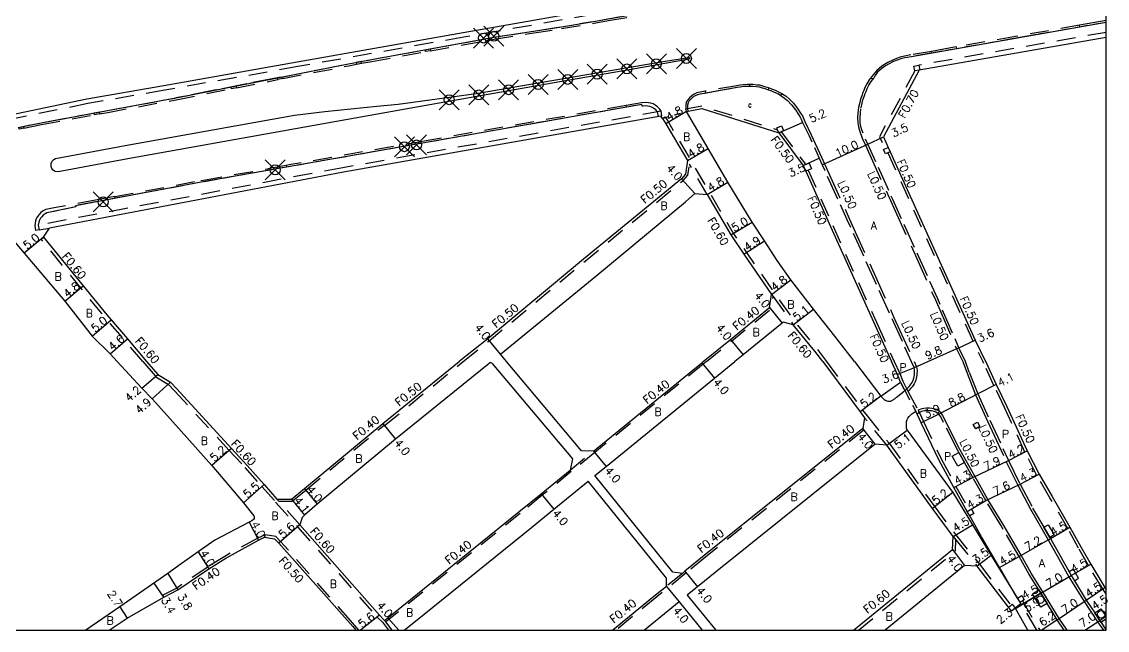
# Model space of a CAD drawing. Header units: metres. Extents: x -4002 to -3199, y -109200 to -108600.
# Drawn here: x -3416.7 to -3199.8, y -109200 to -109078.4 of the extents above; entities that cross this region are included whole.
import ezdxf

# ---------------------------------------------------------------- set-up
doc = ezdxf.new("R2010")
doc.units = ezdxf.units.M
doc.header["$LTSCALE"] = 2.5
doc.header["$PDMODE"] = 35
doc.header["$PDSIZE"] = 2
for name, pattern in [('2213000', [1.5, 1, -0.5]), ('2227000', [2.5, 2, -0.5]), ('2232000', [2.5, 1.5, -1]), ('2233000', [4, 3, -1]), ('6301000', [1, 0.5, -0.5])]:
    doc.linetypes.add(name, pattern=pattern)
doc.layers.get('0').update_dxf_attribs({"color": 150, "lineweight": 30})
for name, color, linetype in [('2101000', 177, 'Continuous'), ('2101001', 1, 'Continuous'), ('2102000', 191, 'Continuous'), ('2213000', 6, '2213000'), ('2226000', 10, 'Continuous'), ('2227000', 3, '2227000'), ('2227100', 7, 'Continuous'), ('2232000', 4, '2232000'), ('2233000', 62, '2233000'), ('2235000', 7, 'Continuous'), ('2236000', 3, 'Continuous'), ('2238000', 11, 'Continuous'), ('9107000', 111, 'Continuous'), ('9201100', 215, 'Continuous'), ('9201500', 222, 'Continuous'), ('9202100', 82, 'Continuous'), ('9202200', 155, '6301000'), ('9203500', 155, 'Continuous'), ('999', 7, 'Continuous')]:
    doc.layers.add(name, color=color, linetype=linetype)
doc.styles.add('Dm_Anotation', font='txt.shx', dxfattribs={"bigfont": 'pscdm.shx'})

# ---------------------------------------------------------------- blocks, each defined once
blk = doc.blocks.new('223800')
at = {"color": 0, "linetype": 'Continuous'}
blk.add_circle((0, 0), 0.75, dxfattribs=at)

msp = doc.modelspace()

# ---------------------------------------------------------------- linework, layer by layer
at = {"layer": '2101000'}
for points in [[(-3424.44, -109098.13), (-3403.71, -109093.78), (-3388.32, -109091.08), (-3361.71, -109086.39), (-3328.55, -109080.49), (-3296.59, -109074.92), (-3286.41, -109073.2), (-3285.91, -109073.11)], [(-3200, -109081.48), (-3237.38, -109088.01)], [(-3288.65, -109097.68), (-3289.02, -109097.21), (-3352.42, -109108.43), (-3411.2, -109119.59)], [(-3397.65, -109146.28), (-3392.71, -109151.6), (-3390.67, -109153.72), (-3388.18, -109156.47), (-3378.74, -109167.06), (-3372.41, -109174.53), (-3370.6, -109176.8), (-3370.34, -109177.12), (-3370.27, -109177.29), (-3370.27, -109177.47), (-3370.31, -109177.65), (-3370.39, -109177.86), (-3370.73, -109178.15), (-3371.26, -109178.41), (-3378.17, -109181.97), (-3381.48, -109184.31), (-3384.91, -109186.74), (-3387.55, -109188.66), (-3397.13, -109195.34), (-3403.91, -109200)], [(-3391.78, -109146.28), (-3389.53, -109148.85), (-3387.04, -109150.43), (-3385.74, -109151.76), (-3374.83, -109163.64), (-3371.72, -109167.03), (-3368.3, -109170.88), (-3365.73, -109173.77), (-3362.82, -109173.82), (-3360.24, -109171.68), (-3344.57, -109158.69), (-3329.3, -109146.28)], [(-3323.12, -109146.5), (-3323.23, -109146.56), (-3323.32, -109146.64), (-3342.04, -109161.78), (-3357.69, -109174.76), (-3360.21, -109176.98), (-3360.68, -109177.48), (-3361.19, -109178.89), (-3345.22, -109197.01), (-3344.21, -109198.01), (-3343.59, -109197.5), (-3317.4, -109176.32), (-3312.95, -109172.7), (-3307.16, -109167.98)], [(-3302.48, -109164.17), (-3280.83, -109146.52), (-3280.54, -109146.28)], [(-3302.18, -109169.08), (-3299.96, -109167.27), (-3278.3, -109149.62), (-3274.21, -109146.28)], [(-3256.67, -109146.28), (-3249.16, -109156.34), (-3248.28, -109157.51), (-3248.67, -109159.67)], [(-3250.32, -109146.28), (-3245.03, -109153.17), (-3241.12, -109150.41), (-3241.74, -109148.87), (-3242.92, -109146.28)], [(-3224.1, -109146.28), (-3224, -109146.47), (-3221.99, -109150.89), (-3219.88, -109155.25), (-3215.8, -109164.16), (-3213.4, -109168.82), (-3210.82, -109173.25), (-3207.26, -109179.42), (-3205.09, -109183.31), (-3203.11, -109186.81), (-3200.29, -109191.44), (-3200, -109191.88)], [(-3239.76, -109159.97), (-3239.89, -109159.59), (-3239.92, -109159.17), (-3239.93, -109158.85), (-3239.89, -109158.29), (-3239.78, -109157.87), (-3239.65, -109157.59), (-3239.38, -109157.25), (-3238.86, -109156.72), (-3238.06, -109156.2)], [(-3215.7, -109200), (-3218.1, -109195.65), (-3216.91, -109194.92), (-3217.21, -109194.41), (-3217.72, -109193.56), (-3219.19, -109191.11), (-3220.82, -109188.33), (-3221.32, -109187.47), (-3224.93, -109181.29), (-3227.28, -109177.15), (-3227.77, -109176.28), (-3230.47, -109171.47), (-3233.36, -109166.07), (-3236.96, -109158.5), (-3238.06, -109156.2)], [(-3248.67, -109159.67), (-3280.37, -109185.08), (-3284.19, -109188.2), (-3284.71, -109188.62)], [(-3239.76, -109159.97), (-3230.69, -109172.43), (-3226.76, -109178.9), (-3223.01, -109185.05), (-3217.1, -109194.73)], [(-3250.48, -109200), (-3230.72, -109183.83), (-3230.6, -109181.24), (-3234.75, -109175.68), (-3243.87, -109162.99), (-3246.16, -109162.8), (-3277.84, -109188.17), (-3281.66, -109191.3), (-3283.72, -109192.98)], [(-3340.33, -109200), (-3338.03, -109198.15), (-3314.89, -109179.45), (-3310.42, -109175.8), (-3303.57, -109170.21)], [(-3399.29, -109200), (-3395.66, -109197.56), (-3388.34, -109193.36), (-3385.56, -109191.93), (-3379.34, -109187.69), (-3375.94, -109185.56), (-3369.4, -109181.96), (-3368.2, -109181.38), (-3366.22, -109181.69), (-3365.38, -109182.6), (-3350.59, -109199.26), (-3350, -109200)], [(-3218.93, -109196.18), (-3219.53, -109195.38), (-3225.81, -109187.15), (-3228.31, -109187.03), (-3244.16, -109200)], [(-3287.9, -109191.24), (-3290.06, -109193), (-3298.62, -109200)], [(-3285.37, -109194.33), (-3287.53, -109196.1), (-3292.3, -109200)]]:
    msp.add_lwpolyline(points, dxfattribs=at)
at = {"layer": '2101000', "flags": 128}
for points in [[(-3237.38, -109088.01), (-3244.54, -109101.37), (-3243.59, -109103.48), (-3243.19, -109104.36), (-3226.18, -109142.02), (-3224.1, -109146.28)], [(-3283.9, -109096.28), (-3280.81, -109095.71), (-3265.42, -109100.55), (-3260.56, -109107.09), (-3260.02, -109108.24), (-3255.12, -109119.32), (-3246.2, -109139.08), (-3242.92, -109146.28)], [(-3250.32, -109146.28), (-3254.23, -109141.19), (-3258.53, -109135.79), (-3263.05, -109129.94), (-3265.74, -109126.09), (-3268.29, -109122.17), (-3270.74, -109118.41), (-3275.63, -109110.43), (-3279.58, -109103.67), (-3283.9, -109096.28)], [(-3288.65, -109097.68), (-3288.02, -109098.74), (-3283.7, -109106.13), (-3284.08, -109108.8), (-3284.91, -109109.73), (-3304.49, -109125.85), (-3323.62, -109141.72), (-3329.3, -109146.28)], [(-3321.09, -109144.82), (-3301.99, -109129.2), (-3284.07, -109114.39), (-3282.24, -109112.71), (-3279.74, -109112.9), (-3275.04, -109120.96), (-3272.4, -109124.85), (-3266.87, -109132.85)], [(-3419.2, -109121.18), (-3416.28, -109124.6), (-3408.16, -109134.22), (-3402.66, -109141.2), (-3399.07, -109144.75), (-3397.65, -109146.28)], [(-3412.42, -109121.42), (-3411.2, -109119.59)], [(-3412.42, -109121.42), (-3404.44, -109131.18), (-3399.71, -109136.97), (-3398.88, -109137.94), (-3395.59, -109141.74), (-3391.78, -109146.28)], [(-3267.32, -109135.51), (-3266.87, -109132.85)], [(-3280.54, -109146.28), (-3275.12, -109141.87), (-3267.32, -109135.51)], [(-3256.67, -109146.28), (-3258.21, -109144.22), (-3262.54, -109138.94), (-3264.58, -109138.44), (-3264.79, -109138.61), (-3272.59, -109144.97), (-3274.21, -109146.28)]]:
    msp.add_lwpolyline(points, dxfattribs=at)
at = {"layer": '2101001'}
msp.add_lwpolyline([(-3217.1, -109194.73), (-3218.18, -109195.58), (-3218.93, -109196.18)], dxfattribs=at)
at = {"layer": '2102000'}
for points in [[(-3302.48, -109164.17), (-3304.85, -109164.12), (-3319.86, -109146.28), (-3321.09, -109144.82)], [(-3323.12, -109146.5), (-3323, -109146.5), (-3322.86, -109146.53), (-3322.78, -109146.58), (-3322.71, -109146.66), (-3306.64, -109165.76), (-3307.16, -109167.98)], [(-3284.71, -109188.62), (-3286.61, -109188.35), (-3302.18, -109169.08)], [(-3287.9, -109191.24), (-3287.91, -109189.6), (-3303.57, -109170.21)], [(-3283.72, -109192.98), (-3278.04, -109200)], [(-3285.37, -109194.33), (-3280.75, -109200)]]:
    msp.add_lwpolyline(points, dxfattribs=at)
at = {"layer": '2213000'}
for points in [[(-3417.45, -109099.49), (-3412.89, -109098.56), (-3399.62, -109096.1), (-3385.94, -109093.59), (-3365.63, -109089.56), (-3351.42, -109086.79), (-3346.85, -109085.91), (-3324.2, -109081.81), (-3322.36, -109081.46), (-3314.48, -109080.23), (-3308.9, -109079.37), (-3302.08, -109078.22), (-3299.54, -109077.76), (-3291.82, -109076.42), (-3284.98, -109075.27), (-3283.66, -109074.89), (-3282.19, -109074.25), (-3280.93, -109073.49), (-3280.21, -109072.87), (-3279.51, -109072.28), (-3279.23, -109071.94)], [(-3200, -109078.49), (-3238.95, -109085.35), (-3240.24, -109085.58), (-3241.05, -109085.79), (-3241.79, -109086.04), (-3242.52, -109086.33), (-3243.51, -109086.84), (-3244.13, -109087.2), (-3244.61, -109087.52), (-3245.16, -109087.97), (-3245.68, -109088.43), (-3246.16, -109089.14), (-3246.43, -109089.61)], [(-3248.99, -109095.59), (-3248.76, -109094.61), (-3248.63, -109094), (-3248.4, -109093.31), (-3248.18, -109092.69), (-3248.01, -109092.28), (-3247.8, -109091.73), (-3247.42, -109091.01), (-3246.95, -109090.28), (-3246.43, -109089.61)], [(-3265.31, -109092.96), (-3265.65, -109092.76), (-3266.44, -109092.41), (-3266.98, -109092.2), (-3267.45, -109092.01), (-3268.15, -109091.79), (-3268.71, -109091.63), (-3269.31, -109091.46), (-3269.9, -109091.4), (-3270.62, -109091.32), (-3271.29, -109091.31), (-3271.75, -109091.3), (-3272.51, -109091.33), (-3273.13, -109091.43), (-3273.73, -109091.53), (-3281.14, -109092.84), (-3281.69, -109092.97), (-3282.13, -109093.19), (-3282.61, -109093.46), (-3283.01, -109093.81), (-3283.32, -109094.19), (-3283.58, -109094.6), (-3283.68, -109095.04), (-3283.69, -109095.74)], [(-3265.31, -109092.96), (-3265.23, -109093), (-3264.28, -109093.67), (-3263.7, -109094.13), (-3262.88, -109094.98), (-3262.09, -109096), (-3261.49, -109096.88), (-3261.16, -109097.43), (-3260.97, -109097.85)], [(-3289.67, -109096.39), (-3290, -109096), (-3290.46, -109095.66), (-3290.85, -109095.43), (-3291.19, -109095.32), (-3291.6, -109095.24), (-3292.08, -109095.2), (-3292.56, -109095.22), (-3292.77, -109095.24), (-3292.84, -109094.9), (-3380.91, -109110.45), (-3406.01, -109115.13), (-3405.96, -109115.38), (-3411.7, -109116.59), (-3412.07, -109116.78), (-3412.44, -109117.05), (-3412.75, -109117.35), (-3412.99, -109117.65), (-3413.27, -109118.18), (-3413.43, -109119.03)], [(-3413.26, -109119.93), (-3411.2, -109119.59)], [(-3245.03, -109153.17), (-3244.72, -109153.52), (-3244.54, -109153.72), (-3244.42, -109153.83), (-3244.23, -109153.97), (-3244.13, -109154.03), (-3244.03, -109154.08), (-3243.86, -109154.15), (-3243.67, -109154.19), (-3243.49, -109154.21), (-3243.34, -109154.22), (-3243.17, -109154.2), (-3243.06, -109154.17), (-3242.94, -109154.13), (-3242.83, -109154.07), (-3242.7, -109154), (-3242.56, -109153.91), (-3242.42, -109153.82), (-3242.28, -109153.72), (-3242.14, -109153.61), (-3241.89, -109153.4), (-3241.41, -109153), (-3240.67, -109152.4), (-3240.2, -109152.02), (-3239.87, -109151.75), (-3239.4, -109151.25), (-3239.19, -109151.01), (-3239, -109150.77), (-3238.79, -109150.47), (-3238.64, -109150.18), (-3238.53, -109149.83), (-3238.47, -109149.59), (-3238.41, -109149.28), (-3238.35, -109148.93), (-3238.32, -109148.6), (-3238.31, -109148.27), (-3238.31, -109148.02), (-3238.33, -109147.79), (-3238.4, -109147.53)], [(-3233.08, -109157.34), (-3233.46, -109156.78), (-3233.56, -109156.69), (-3233.69, -109156.6), (-3233.84, -109156.5), (-3233.99, -109156.43), (-3234.17, -109156.35), (-3234.38, -109156.28), (-3234.63, -109156.21), (-3234.94, -109156.16), (-3235.37, -109156.11), (-3235.87, -109156.11), (-3236.35, -109156.16), (-3236.66, -109156.22), (-3236.9, -109156.29), (-3237.21, -109156.41), (-3237.53, -109156.58), (-3237.79, -109156.76)], [(-3208.4, -109200), (-3209.8, -109197.9), (-3210.6, -109196.59)]]:
    msp.add_lwpolyline(points, dxfattribs=at)
at = {"layer": '2226000'}
msp.add_lwpolyline([(-3409.44, -109108.39), (-3410.09, -109108.28), (-3410.43, -109108.03), (-3410.7, -109107.7), (-3410.85, -109107.3), (-3410.86, -109106.73), (-3410.66, -109106.23), (-3410.34, -109105.9), (-3409.99, -109105.72), (-3396.07, -109103.1), (-3362.21, -109097.04), (-3356.15, -109096.33), (-3345.76, -109095.22), (-3341.53, -109094.87), (-3325.92, -109092.72), (-3301.87, -109088.56), (-3288.18, -109086.21), (-3283.4, -109085.48), (-3283.37, -109085.5), (-3283.35, -109085.52), (-3283.32, -109085.55), (-3283.3, -109085.61), (-3283.29, -109085.67), (-3283.3, -109085.73), (-3283.32, -109085.78), (-3283.35, -109085.81), (-3294.92, -109087.88), (-3310.73, -109090.67), (-3337.43, -109095.37), (-3395.53, -109105.76)], close=True, dxfattribs=at)
at = {"layer": '2227000'}
for points in [[(-3314.48, -109080.23), (-3308.9, -109079.37)], [(-3200, -109078.49), (-3205.94, -109079.53)], [(-3324.2, -109081.81), (-3322.36, -109081.46)], [(-3213.84, -109080.93), (-3220.92, -109082.18)], [(-3232.74, -109084.26), (-3238.95, -109085.35), (-3240.24, -109085.58), (-3241.05, -109085.79), (-3241.79, -109086.04), (-3242.52, -109086.33), (-3243.51, -109086.84)], [(-3351.42, -109086.79), (-3346.85, -109085.91)], [(-3365.08, -109089.45), (-3365.63, -109089.56), (-3385.94, -109093.59)], [(-3273.73, -109091.53), (-3281.14, -109092.84)], [(-3267, -109092.19), (-3267.45, -109092.01), (-3268.15, -109091.79), (-3268.71, -109091.63), (-3269.31, -109091.46)], [(-3292.84, -109094.9), (-3297.77, -109095.77)], [(-3412.89, -109098.56), (-3399.62, -109096.1)], [(-3310.88, -109098.09), (-3318.29, -109099.4)], [(-3337.94, -109102.86), (-3340.35, -109103.29)], [(-3346.43, -109104.36), (-3352.05, -109105.36)], [(-3366.17, -109107.85), (-3367.93, -109108.16)], [(-3374.52, -109109.32), (-3380.55, -109110.39)], [(-3395.85, -109113.24), (-3406.01, -109115.13)], [(-3238.96, -109146.28), (-3238.4, -109147.53)], [(-3227.36, -109148.42), (-3228.12, -109146.28)], [(-3227.36, -109148.42), (-3225.64, -109152.76), (-3223.25, -109158.02), (-3219.53, -109166.09), (-3217.22, -109170.8), (-3214.71, -109175.56), (-3212.48, -109179.4), (-3211.3, -109181.43), (-3211.17, -109181.65), (-3209.03, -109185.46), (-3207.44, -109188.29), (-3207.02, -109189.05), (-3206.37, -109190.12), (-3204.01, -109193.98), (-3202.29, -109196.53), (-3201.3, -109198.01), (-3201.03, -109198.42), (-3200, -109199.95)], [(-3210.6, -109196.59), (-3211.81, -109194.62), (-3213.06, -109192.58), (-3213.48, -109191.91), (-3215.41, -109188.85), (-3217.42, -109185.23), (-3221.07, -109178.99), (-3224.07, -109174.09), (-3226.68, -109169.44), (-3228.33, -109166.47), (-3229.45, -109164.47), (-3229.68, -109164.06), (-3233.08, -109157.34)]]:
    msp.add_lwpolyline(points, dxfattribs=at)
at = {"layer": '2227000', "flags": 128}
for points in [[(-3228.12, -109146.28), (-3229.45, -109143.52), (-3233.67, -109133.77), (-3242.66, -109113.86), (-3247.67, -109102.82), (-3248.28, -109101.46), (-3248.85, -109099.94), (-3249.04, -109099.29), (-3249.15, -109098.54), (-3249.19, -109097.6), (-3249.14, -109096.6), (-3248.99, -109095.59)], [(-3260.97, -109097.85), (-3260.7, -109098.48), (-3259.39, -109101.18), (-3257.37, -109105.64), (-3256.78, -109106.95), (-3251.82, -109117.87), (-3242.88, -109137.68), (-3238.96, -109146.28)]]:
    msp.add_lwpolyline(points, dxfattribs=at)
at = {"layer": '2227100'}
for p in [(-3324.44, -109081.62, 8.05), (-3322.39, -109081.27, 8.06), (-3283.91, -109085.71, 8.21), (-3295.79, -109087.8, 8.26), (-3289.91, -109086.77, 8.19), (-3313.54, -109090.89, 8.28), (-3307.63, -109089.88, 8.27), (-3301.73, -109088.82, 8.28), (-3325.4, -109093, 8.24), (-3319.43, -109091.95, 8.26), (-3331.31, -109093.94, 8.21), (-3340.27, -109103.34, 8.03), (-3337.83, -109102.99, 8.02), (-3366.08, -109107.97, 7.99), (-3400.47, -109114.37, 8.12)]:
    msp.add_point(p, dxfattribs=at)
at = {"layer": '2232000'}
for points in [[(-3286.25, -109074.14), (-3296.42, -109075.87), (-3328.38, -109081.43), (-3361.54, -109087.34), (-3388.15, -109092.03), (-3403.53, -109094.73), (-3424.53, -109099), (-3431, -109100.43), (-3431.43, -109100.52), (-3438.56, -109101.96)], [(-3335.05, -109084.15), (-3324.13, -109082.17), (-3322.3, -109081.82), (-3314.42, -109080.6), (-3308.84, -109079.74), (-3302.02, -109078.59), (-3299.48, -109078.13), (-3293.57, -109077.1)], [(-3205.28, -109079.42), (-3205.35, -109079.07), (-3218.12, -109081.32), (-3229.96, -109083.41), (-3229.9, -109083.76)], [(-3200, -109080.48), (-3237.42, -109087.06)], [(-3348.81, -109086.67), (-3346.79, -109086.28), (-3336.04, -109084.33)], [(-3234.84, -109084.63), (-3234.91, -109084.28), (-3239.02, -109085), (-3240.31, -109085.24), (-3241.15, -109085.45), (-3241.91, -109085.71), (-3242.66, -109086.01), (-3243.68, -109086.53), (-3244.32, -109086.89), (-3244.82, -109087.24), (-3245.39, -109087.7), (-3245.92, -109088.17), (-3246.54, -109088.88), (-3247.17, -109089.74), (-3246.43, -109089.61)], [(-3364.55, -109089.72), (-3351.35, -109087.16), (-3349.81, -109086.86)], [(-3373.82, -109091.56), (-3365.55, -109089.92)], [(-3271.26, -109091.31), (-3271.25, -109090.92), (-3271.76, -109090.9), (-3272.55, -109090.94), (-3273.19, -109091.04), (-3273.8, -109091.14), (-3280.14, -109092.26), (-3280.06, -109092.65)], [(-3401.17, -109096.77), (-3399.55, -109096.47), (-3385.87, -109093.95), (-3374.83, -109091.76)], [(-3267.47, -109091.59), (-3267.59, -109091.96)], [(-3264.6, -109092.84), (-3265.45, -109092.42), (-3266.26, -109092.06), (-3266.82, -109091.83), (-3267.32, -109091.64), (-3267.47, -109091.59)], [(-3265.31, -109092.96), (-3264.6, -109092.84)], [(-3295.88, -109095.44), (-3295.95, -109095.1), (-3336.31, -109102.22), (-3362.94, -109106.92), (-3363.91, -109107.09), (-3363.85, -109107.44)], [(-3416.34, -109099.64), (-3412.82, -109098.92), (-3402.18, -109096.95)], [(-3289.02, -109097.21), (-3288.79, -109097.17), (-3288.94, -109096.26), (-3352.58, -109107.54), (-3414.15, -109119.16), (-3413.98, -109120.06)], [(-3398.09, -109113.66), (-3398.16, -109113.31), (-3380.97, -109110.1), (-3380.42, -109110), (-3367.58, -109107.74), (-3367.52, -109108.09)], [(-3259.57, -109108.03), (-3254.66, -109119.12), (-3245.74, -109138.87), (-3242.37, -109146.28)], [(-3413.26, -109119.93), (-3413.98, -109120.06)], [(-3266.87, -109132.85), (-3266.54, -109133.31), (-3262.54, -109138.94)], [(-3392.56, -109146.28), (-3389.93, -109149.31), (-3387.42, -109150.9), (-3386.17, -109152.17), (-3375.32, -109163.99), (-3372.16, -109167.43), (-3368.74, -109171.28), (-3366, -109174.37), (-3361.64, -109179.29), (-3345.66, -109197.42), (-3344.66, -109198.4), (-3343.45, -109200)], [(-3344.57, -109158.69), (-3344.32, -109159), (-3344.25, -109159.07), (-3328.5, -109146.28)], [(-3279.9, -109146.28), (-3280.57, -109146.83), (-3302.23, -109164.48), (-3306.91, -109168.29), (-3312.7, -109173.01), (-3317.14, -109176.64), (-3343.96, -109198.33)], [(-3255.92, -109146.28), (-3248.68, -109155.98), (-3247.81, -109157.14), (-3243.4, -109162.63), (-3234.27, -109175.32), (-3230.13, -109180.87), (-3225.34, -109186.78), (-3219.06, -109195.02)], [(-3242.37, -109146.28), (-3241.28, -109148.67), (-3240.67, -109150.2), (-3239.62, -109152.19), (-3237.6, -109156.05), (-3237.35, -109156.53), (-3236.51, -109158.29), (-3232.92, -109165.85), (-3230.04, -109171.23), (-3227.34, -109176.02)], [(-3200, -109192.77), (-3200.71, -109191.71), (-3203.55, -109187.06), (-3205.53, -109183.56), (-3207.7, -109179.67), (-3211.25, -109173.5), (-3213.84, -109169.06), (-3216.25, -109164.37), (-3220.33, -109155.47), (-3222.44, -109151.1), (-3224.45, -109146.69), (-3224.65, -109146.28)], [(-3241.12, -109150.41), (-3238.06, -109156.2)], [(-3243.87, -109162.99), (-3248.28, -109157.51)], [(-3365.37, -109174.18), (-3362.68, -109174.22), (-3359.98, -109171.99), (-3344.32, -109159)], [(-3248.67, -109159.67), (-3248.42, -109159.99), (-3280.11, -109185.39), (-3283.94, -109188.51), (-3289.81, -109193.31), (-3297.99, -109200)], [(-3307.16, -109167.98), (-3302.48, -109164.17)], [(-3361.19, -109178.89), (-3365.37, -109174.18), (-3365.73, -109173.77)], [(-3368.1, -109180.89), (-3369.58, -109181.6), (-3376.15, -109185.22), (-3379.56, -109187.35), (-3385.76, -109191.59), (-3388.53, -109193.01), (-3388.34, -109193.36)], [(-3349.36, -109200), (-3351.01, -109198.03), (-3365.01, -109182.26), (-3365.98, -109181.22), (-3368.1, -109180.89), (-3368.2, -109181.38)], [(-3249.53, -109200), (-3230.13, -109184.13), (-3230.03, -109181.94)], [(-3230.6, -109181.24), (-3230.03, -109181.94), (-3225.81, -109187.15)], [(-3284.71, -109188.62), (-3287.9, -109191.24)], [(-3213.83, -109200), (-3213.95, -109199.82), (-3217.19, -109194.4)], [(-3216.76, -109194.14), (-3213.53, -109199.55), (-3213.23, -109200)], [(-3342.7, -109200), (-3343.96, -109198.33), (-3344.21, -109198.01)]]:
    msp.add_lwpolyline(points, dxfattribs=at)
at = {"layer": '2232000', "flags": 128}
for points in [[(-3238.25, -109088.17), (-3245.32, -109101.35), (-3244.23, -109103.76)], [(-3283.9, -109096.28), (-3283.99, -109095.79), (-3280.78, -109095.2), (-3265.68, -109099.94)], [(-3288.65, -109097.68), (-3288.13, -109097.37), (-3287.5, -109098.43), (-3274.53, -109120.64), (-3271.9, -109124.51), (-3266.37, -109132.51), (-3262.07, -109138.58), (-3257.74, -109143.85), (-3255.92, -109146.28)], [(-3264.95, -109100.34), (-3260.12, -109106.83), (-3260.09, -109106.9)], [(-3243.64, -109104.57), (-3226.64, -109142.23), (-3224.65, -109146.28)], [(-3328.5, -109146.28), (-3323.31, -109142.11), (-3304.17, -109126.24), (-3284.56, -109110.09), (-3283.61, -109109.02), (-3283.3, -109106.82)], [(-3279.74, -109112.9), (-3283.3, -109106.82)], [(-3392.56, -109146.28), (-3396.05, -109142.13), (-3400.17, -109137.36), (-3404.91, -109131.56), (-3412.88, -109121.8), (-3412.42, -109121.42)], [(-3279.9, -109146.28), (-3274.87, -109142.18), (-3266.95, -109135.73), (-3266.54, -109133.31)]]:
    msp.add_lwpolyline(points, dxfattribs=at)
at = {"layer": '2233000'}
for points in [[(-3200, -109078.12), (-3205.35, -109079.07)], [(-3229.96, -109083.41), (-3234.91, -109084.28)], [(-3267.47, -109091.59), (-3268.04, -109091.41), (-3268.61, -109091.25), (-3269.23, -109091.07), (-3269.85, -109091.01), (-3270.59, -109090.92), (-3271.25, -109090.92)], [(-3247.17, -109089.74), (-3247.36, -109089.99), (-3247.85, -109090.76), (-3248.25, -109091.52), (-3248.47, -109092.09), (-3248.65, -109092.51), (-3248.87, -109093.15), (-3249.11, -109093.86), (-3249.24, -109094.5), (-3249.48, -109095.5), (-3249.64, -109096.55), (-3249.69, -109097.59), (-3249.65, -109098.58), (-3249.53, -109099.4), (-3249.33, -109100.1), (-3248.75, -109101.65), (-3248.12, -109103.03), (-3243.12, -109114.07), (-3234.13, -109133.98), (-3229.91, -109143.73), (-3228.68, -109146.28)], [(-3280.14, -109092.26), (-3281.82, -109092.6), (-3282.32, -109092.84), (-3282.84, -109093.14), (-3283.29, -109093.54), (-3283.64, -109093.96), (-3283.93, -109094.41), (-3284.05, -109095.05), (-3283.99, -109095.79)], [(-3264.6, -109092.84), (-3263.98, -109093.27), (-3263.37, -109093.76), (-3262.5, -109094.65), (-3261.69, -109095.7), (-3261.07, -109096.61), (-3260.71, -109097.2), (-3260.25, -109098.27), (-3258.94, -109100.96), (-3256.91, -109105.44), (-3256.32, -109106.74), (-3251.37, -109117.66), (-3242.42, -109137.47), (-3238.41, -109146.28)], [(-3292.89, -109094.56), (-3295.95, -109095.1)], [(-3288.94, -109096.26), (-3289.23, -109095.82), (-3289.69, -109095.38), (-3290.18, -109095.04), (-3290.54, -109094.79), (-3291.02, -109094.64), (-3291.51, -109094.54), (-3292.07, -109094.5), (-3292.89, -109094.56)], [(-3363.91, -109107.09), (-3367.58, -109107.74)], [(-3398.16, -109113.31), (-3410.27, -109115.58), (-3411.93, -109115.92), (-3412.44, -109116.18), (-3412.9, -109116.51), (-3413.27, -109116.88), (-3413.57, -109117.26), (-3413.86, -109117.78), (-3414, -109118.14), (-3414.15, -109119.16)], [(-3238.41, -109146.28), (-3237.93, -109147.36), (-3237.84, -109147.71), (-3237.81, -109147.99), (-3237.81, -109148.28), (-3237.82, -109148.63), (-3237.85, -109148.99), (-3237.91, -109149.37), (-3237.98, -109149.7), (-3238.05, -109149.97), (-3238.17, -109150.37), (-3238.37, -109150.73), (-3238.59, -109151.07), (-3238.81, -109151.34), (-3239.04, -109151.59), (-3239.53, -109152.12), (-3239.62, -109152.19)], [(-3228.68, -109146.28), (-3227.82, -109148.61), (-3226.1, -109152.96), (-3223.71, -109158.23), (-3219.98, -109166.3), (-3217.67, -109171.02), (-3215.14, -109175.8), (-3211.6, -109181.9), (-3209.47, -109185.7), (-3207.45, -109189.3), (-3204.43, -109194.25), (-3201.72, -109198.29), (-3200.57, -109200)], [(-3207.79, -109200), (-3209.38, -109197.63), (-3212.64, -109192.32), (-3214.98, -109188.6), (-3216.98, -109184.99), (-3220.64, -109178.73), (-3223.64, -109173.83), (-3226.25, -109169.2), (-3229.23, -109163.83), (-3232.65, -109157.09), (-3233.08, -109156.46), (-3233.24, -109156.31), (-3233.41, -109156.19), (-3233.59, -109156.07), (-3233.78, -109155.97), (-3234, -109155.88), (-3234.23, -109155.8), (-3234.52, -109155.72), (-3234.88, -109155.66), (-3235.34, -109155.61), (-3235.89, -109155.61), (-3236.42, -109155.66), (-3236.78, -109155.74), (-3237.06, -109155.82), (-3237.41, -109155.95), (-3237.6, -109156.05)]]:
    msp.add_lwpolyline(points, dxfattribs=at)
at = {"layer": '2235000'}
for points in [[(-3335.11, -109083.79), (-3335.05, -109084.15), (-3336.04, -109084.33), (-3336.1, -109083.97)], [(-3349.81, -109086.86), (-3348.81, -109086.67), (-3348.88, -109086.3), (-3349.88, -109086.5)], [(-3365.63, -109089.56), (-3364.62, -109089.36), (-3364.55, -109089.72), (-3365.55, -109089.92)], [(-3373.9, -109091.2), (-3373.82, -109091.56), (-3374.83, -109091.76), (-3374.9, -109091.4)], [(-3401.23, -109096.4), (-3401.17, -109096.77), (-3402.18, -109096.95), (-3402.25, -109096.59)], [(-3416.42, -109099.28), (-3416.34, -109099.64), (-3417.28, -109099.83), (-3417.35, -109099.47)], [(-3227.77, -109176.28), (-3227.34, -109176.02), (-3226.94, -109175.81), (-3226.44, -109176.68), (-3227.28, -109177.15)], [(-3219.53, -109195.38), (-3219.06, -109195.02), (-3218.77, -109194.8), (-3218.18, -109195.58), (-3218.93, -109196.18)], [(-3217.72, -109193.56), (-3216.9, -109193.06), (-3216.39, -109193.92), (-3216.76, -109194.14), (-3217.19, -109194.4), (-3217.21, -109194.41)]]:
    msp.add_lwpolyline(points, close=True, dxfattribs=at)
at = {"layer": '2235000', "flags": 128}
for points in [[(-3238.44, -109087.22), (-3237.42, -109087.02), (-3237.24, -109087.98), (-3237.38, -109088.01), (-3238.25, -109088.17)], [(-3265.83, -109099.6), (-3264.88, -109099.18), (-3264.47, -109100.13), (-3264.95, -109100.34), (-3265.42, -109100.55), (-3265.68, -109099.94)], [(-3244.53, -109103.9), (-3244.23, -109103.76), (-3243.59, -109103.48), (-3243.19, -109104.36), (-3243.64, -109104.57), (-3244.13, -109104.79)], [(-3260.56, -109107.09), (-3260.09, -109106.9), (-3259.4, -109106.61), (-3258.93, -109107.74), (-3259.57, -109108.03), (-3260.02, -109108.24)]]:
    msp.add_lwpolyline(points, close=True, dxfattribs=at)
at = {"layer": '2235000', "linetype": 'Continuous', "extrusion": (-0.004143, 0.016299, 0.999859)}
msp.add_lwpolyline([(30018.78, 105014.59), (30017.86, 105014.32), (30017.58, 105015.28), (30018.5, 105015.55)], close=True, dxfattribs=at)
at = {"layer": '2236000'}
for points in [[(-3228.33, -109166.47), (-3229.65, -109167.2), (-3230.76, -109165.2), (-3229.45, -109164.47)], [(-3212.48, -109179.4), (-3211.61, -109178.9), (-3210.43, -109180.93), (-3211.3, -109181.43)], [(-3207.02, -109189.05), (-3206.37, -109190.12), (-3205.51, -109189.59), (-3206.16, -109188.54), (-3206.57, -109187.8), (-3207.44, -109188.29)], [(-3213.06, -109192.58), (-3211.81, -109194.62), (-3213.09, -109195.41), (-3214.33, -109193.37), (-3214.75, -109192.71), (-3213.48, -109191.91)]]:
    msp.add_lwpolyline(points, close=True, dxfattribs=at)
for points in [[(-3202.29, -109196.53), (-3201.05, -109195.7), (-3200.06, -109197.18), (-3200, -109197.26)], [(-3200, -109197.73), (-3201.03, -109198.42), (-3201.3, -109198.01), (-3202.29, -109196.53)]]:
    msp.add_lwpolyline(points, dxfattribs=at)
at = {"layer": '9107000'}
for points in [[(-3417.45, -109099.49), (-3412.89, -109098.56), (-3399.62, -109096.1), (-3385.94, -109093.59), (-3365.63, -109089.56), (-3351.42, -109086.79), (-3346.85, -109085.91), (-3324.2, -109081.81), (-3322.36, -109081.46), (-3314.48, -109080.23), (-3308.9, -109079.37), (-3302.08, -109078.22), (-3299.54, -109077.76), (-3291.82, -109076.42), (-3284.98, -109075.27), (-3283.66, -109074.89), (-3282.19, -109074.25), (-3280.93, -109073.49), (-3280.21, -109072.87), (-3279.51, -109072.28), (-3279.23, -109071.94)], [(-3200, -109078.49), (-3238.95, -109085.35), (-3240.24, -109085.58), (-3241.05, -109085.79), (-3241.79, -109086.04), (-3242.52, -109086.33), (-3243.51, -109086.84), (-3244.13, -109087.2), (-3244.61, -109087.52), (-3245.16, -109087.97), (-3245.68, -109088.43), (-3246.16, -109089.14), (-3246.43, -109089.61)], [(-3265.31, -109092.96), (-3265.65, -109092.76), (-3266.44, -109092.41), (-3266.98, -109092.2), (-3267.45, -109092.01), (-3268.15, -109091.79), (-3268.71, -109091.63), (-3269.31, -109091.46), (-3269.9, -109091.4), (-3270.62, -109091.32), (-3271.29, -109091.31), (-3271.75, -109091.3), (-3272.51, -109091.33), (-3273.13, -109091.43), (-3273.73, -109091.53), (-3281.14, -109092.84), (-3281.69, -109092.97), (-3282.13, -109093.19), (-3282.61, -109093.46), (-3283.01, -109093.81), (-3283.32, -109094.19), (-3283.58, -109094.6), (-3283.68, -109095.04), (-3283.69, -109095.74), (-3283.6, -109096.23)], [(-3289.67, -109096.39), (-3290, -109096), (-3290.46, -109095.66), (-3290.85, -109095.43), (-3291.19, -109095.32), (-3291.6, -109095.24), (-3292.08, -109095.2), (-3292.56, -109095.22), (-3292.77, -109095.24), (-3292.84, -109094.9), (-3380.91, -109110.45), (-3406.01, -109115.13), (-3405.96, -109115.38), (-3411.7, -109116.59), (-3412.07, -109116.78), (-3412.44, -109117.05), (-3412.75, -109117.35), (-3412.99, -109117.65), (-3413.27, -109118.18), (-3413.43, -109119.03), (-3413.26, -109119.93)], [(-3289.51, -109097.29), (-3289.67, -109096.39), (-3290, -109096), (-3290.46, -109095.66), (-3290.85, -109095.43), (-3291.19, -109095.32), (-3291.6, -109095.24), (-3292.08, -109095.2), (-3292.56, -109095.22), (-3292.77, -109095.24)]]:
    msp.add_lwpolyline(points, dxfattribs=at)
at = {"layer": '9201100', "flags": 128}
for points in [[(-3283.9, -109096.28), (-3288.02, -109098.74)], [(-3265.42, -109100.55), (-3260.7, -109098.48)], [(-3247.67, -109102.82), (-3244.54, -109101.37)], [(-3283.7, -109106.13), (-3279.58, -109103.67)], [(-3256.78, -109106.95), (-3247.67, -109102.82)], [(-3260.56, -109107.09), (-3257.37, -109105.64)], [(-3282.24, -109112.71), (-3284.91, -109109.73)], [(-3279.74, -109112.9), (-3275.63, -109110.43)], [(-3275.04, -109120.96), (-3270.74, -109118.41)], [(-3412.42, -109121.42), (-3416.28, -109124.6)], [(-3272.4, -109124.85), (-3268.29, -109122.17)], [(-3266.87, -109132.85), (-3263.05, -109129.94)], [(-3408.16, -109134.22), (-3404.44, -109131.18)], [(-3267.32, -109135.51), (-3264.79, -109138.61)], [(-3262.54, -109138.94), (-3258.53, -109135.79)], [(-3402.66, -109141.2), (-3398.88, -109137.94)], [(-3399.07, -109144.75), (-3395.59, -109141.74)], [(-3321.09, -109144.82), (-3323.62, -109141.72)], [(-3275.12, -109141.87), (-3272.59, -109144.97)], [(-3229.45, -109143.52), (-3226.18, -109142.02)], [(-3229.45, -109143.52), (-3238.4, -109147.53)]]:
    msp.add_lwpolyline(points, dxfattribs=at)
at = {"layer": '9201100'}
for points in [[(-3280.83, -109146.52), (-3278.3, -109149.62)], [(-3392.71, -109151.6), (-3389.53, -109148.85)], [(-3238.4, -109147.53), (-3241.74, -109148.87)], [(-3390.67, -109153.72), (-3387.04, -109150.43)], [(-3221.99, -109150.89), (-3225.64, -109152.76)], [(-3245.03, -109153.17), (-3249.16, -109156.34)], [(-3225.64, -109152.76), (-3233.46, -109156.78)], [(-3233.46, -109156.78), (-3236.96, -109158.5)], [(-3344.57, -109158.69), (-3342.04, -109161.78)], [(-3246.16, -109162.8), (-3248.67, -109159.67)], [(-3243.87, -109162.99), (-3239.76, -109159.97)], [(-3374.83, -109163.64), (-3378.74, -109167.06)], [(-3302.48, -109164.17), (-3299.96, -109167.27)], [(-3219.53, -109166.09), (-3215.8, -109164.16)], [(-3226.68, -109169.44), (-3219.53, -109166.09)], [(-3217.22, -109170.8), (-3213.4, -109168.82)], [(-3372.41, -109174.53), (-3368.3, -109170.88)], [(-3230.47, -109171.47), (-3226.68, -109169.44)], [(-3224.07, -109174.09), (-3217.22, -109170.8)], [(-3360.24, -109171.68), (-3357.69, -109174.76)], [(-3312.95, -109172.7), (-3310.42, -109175.8)], [(-3230.69, -109172.43), (-3234.75, -109175.68)], [(-3362.82, -109173.82), (-3360.21, -109176.98)], [(-3227.77, -109176.28), (-3224.07, -109174.09)], [(-3371.26, -109178.41), (-3369.4, -109181.96)], [(-3361.19, -109178.89), (-3365.38, -109182.6)], [(-3230.6, -109181.24), (-3226.76, -109178.9)], [(-3211.17, -109181.65), (-3207.26, -109179.42)], [(-3217.42, -109185.23), (-3211.17, -109181.65)], [(-3381.48, -109184.31), (-3379.34, -109187.69)], [(-3230.72, -109183.83), (-3228.31, -109187.03)], [(-3223.01, -109185.05), (-3225.81, -109187.15)], [(-3221.32, -109187.47), (-3217.42, -109185.23)], [(-3387.55, -109188.66), (-3385.56, -109191.93)], [(-3284.19, -109188.2), (-3281.66, -109191.3)], [(-3207.02, -109189.05), (-3203.11, -109186.81)], [(-3388.34, -109193.36), (-3390.29, -109190.57)], [(-3213.06, -109192.58), (-3207.02, -109189.05)], [(-3287.9, -109191.24), (-3285.37, -109194.33)], [(-3213.06, -109192.58), (-3218.1, -109195.65)], [(-3216.91, -109194.92), (-3213.06, -109192.58)], [(-3204.01, -109193.98), (-3200.29, -109191.44)], [(-3217.1, -109194.73), (-3218.93, -109196.18)], [(-3209.8, -109197.9), (-3204.01, -109193.98)], [(-3397.13, -109195.34), (-3395.66, -109197.56)], [(-3345.22, -109197.01), (-3349.06, -109200)], [(-3201.3, -109198.01), (-3200, -109197.14)], [(-3343.59, -109197.5), (-3341.38, -109200)], [(-3209.8, -109197.9), (-3212.89, -109200)], [(-3204.26, -109200), (-3201.3, -109198.01)]]:
    msp.add_lwpolyline(points, dxfattribs=at)
at = {"layer": '9202200'}
for points in [[(-3288.65, -109097.68), (-3283.9, -109096.28)], [(-3238.06, -109156.2), (-3241.12, -109150.41)]]:
    msp.add_lwpolyline(points, dxfattribs=at)
at = {"layer": '999'}
msp.add_lwpolyline([(-4000, -109200), (-3200, -109200), (-3200, -108600), (-4000, -108600)], close=True, dxfattribs=at)

# ---------------------------------------------------------------- block references
at = {"layer": '2238000'}
for p in [(-3213.19, -109193.88), (-3200.97, -109196.81)]:
    msp.add_blockref('223800', p, dxfattribs=at)

# ---------------------------------------------------------------- texts
at = {"layer": '9201500', "style": 'Dm_Anotation'}
for s, rotation, p in [('4.8', 30.7358, (-3287.38, -109098.24)), ('5.2', 23.7001, (-3258.95, -109098.58)), ('3.5', 24.8133, (-3242.51, -109101.48)), ('4.8', 30.7364, (-3283.07, -109105.63)), ('10.0', 24.3903, (-3253.72, -109105.45)), ('4.0', 311.8843, (-3288.01, -109107.71)), ('3.5', 24.3894, (-3263.11, -109109.47)), ('4.8', 30.9571, (-3279.11, -109112.41)), ('5.0', 30.7364, (-3274.31, -109120.42)), ('5.0', 39.4961, (-3415.65, -109123.95)), ('4.9', 33.0563, (-3271.74, -109124.3)), ('4.8', 37.3138, (-3266.29, -109132.29)), ('4.8', 39.2686, (-3407.6, -109133.63)), ('4.0', 309.2327, (-3270.43, -109133.11)), ('5.1', 38.1044, (-3261.86, -109138.28)), ('5.0', 40.8175, (-3402.04, -109140.54)), ('4.0', 309.2677, (-3326.35, -109139.52)), ('4.0', 309.1817, (-3278.09, -109139.56)), ('3.6', 24.6773, (-3225.3, -109142.49)), ('4.6', 40.8206, (-3398.61, -109144.22)), ('9.8', 24.3903, (-3235.76, -109145.94)), ('3.6', 21.9585, (-3244.46, -109150.7)), ('4.1', 27.2383, (-3221.22, -109151.39)), ('4.2', 40.8184, (-3395.3, -109154.44)), ('4.0', 309.1818, (-3278.67, -109150.43)), ('4.9', 42.1942, (-3393.21, -109156.87)), ('5.2', 37.5337, (-3248.42, -109155.65)), ('8.8', 27.2008, (-3231.02, -109155.42)), ('3.9', 26.162, (-3236.01, -109157.69)), ('4.0', 309.2958, (-3342.4, -109162.6)), ('4.0', 308.7043, (-3249.82, -109161.29)), ('5.1', 36.2494, (-3241.62, -109163.82)), ('5.2', 41.1279, (-3378.26, -109166.41)), ('4.2', 27.3986, (-3219.13, -109165.77)), ('7.9', 25.1348, (-3224.03, -109168.09)), ('4.0', 309.1818, (-3300.32, -109168.09)), ('4.3', 28.1243, (-3229.86, -109170.99)), ('4.3', 27.397, (-3216.78, -109170.45)), ('5.5', 41.604, (-3371.61, -109173.7)), ('7.6', 25.6616, (-3222.13, -109173.04)), ('4.0', 309.5189, (-3359.91, -109171.92)), ('5.2', 38.5781, (-3234.03, -109174.98)), ('4.3', 30.6528, (-3227.28, -109175.82)), ('4.1', 309.664, (-3362.46, -109174.1)), ('4.0', 309.1817, (-3310.79, -109176.62)), ('4.5', 31.3199, (-3230.09, -109180.4)), ('4.0', 297.659, (-3370.98, -109178.72)), ('5.6', 41.446, (-3364.55, -109181.73)), ('4.5', 29.8011, (-3210.66, -109181.25)), ('7.2', 29.798, (-3215.73, -109184.15)), ('3.5', 36.8564, (-3226.01, -109186.71)), ('4.5', 29.7983, (-3220.81, -109187.06)), ('4.0', 302.4003, (-3381.18, -109184.59)), ('4.0', 306.9734, (-3231.91, -109185.7)), ('4.5', 29.831, (-3206.5, -109188.64)), ('7.0', 30.324, (-3211.47, -109191.53)), ('4.5', 34.2708, (-3203.53, -109193.53)), ('2.7', 303.5223, (-3399.71, -109192.69)), ('3.8', 301.3242, (-3385.69, -109193.25)), ('4.0', 309.2634, (-3282.02, -109192.11)), ('4.5', 29.1279, (-3216.32, -109193.91)), ('4.5', 33.8659, (-3202.28, -109196.02)), ('3.4', 299.2614, (-3388.92, -109193.9)), ('4.0', 311.561, (-3345.91, -109195.09)), ('5.9', 31.3519, (-3215.86, -109196.43)), ('7.0', 34.1302, (-3208.29, -109196.76)), ('5.6', 37.8865, (-3348.75, -109199.63)), ('4.0', 309.2626, (-3286.72, -109196.11)), ('2.3', 38.4606, (-3221.19, -109198.83)), ('6.2', 34.1312, (-3212.73, -109199.29)), ('7.0', 33.8637, (-3204.73, -109199.48))]:
    msp.add_text(s, height=1.6, rotation=rotation, dxfattribs=at).set_placement(p)
at = {"layer": '9202100', "style": 'Dm_Anotation'}
for s, height, p in [('C', 0.75, (-3271.55, -109095.51, 7.32)), ('B', 1.6, (-3284.56, -109102.16)), ('B', 1.6, (-3289.09, -109115.94)), ('A', 1.6, (-3247.07, -109119.92)), ('B', 1.6, (-3410.17, -109130.09)), ('B', 1.6, (-3263.75, -109135.65)), ('B', 1.6, (-3403.96, -109137.43)), ('B', 1.6, (-3270.69, -109141.23)), ('P', 1.6, (-3241.34, -109148.24)), ('B', 1.6, (-3290.31, -109157.12)), ('P', 1.6, (-3220.86, -109161.58)), ('B', 1.6, (-3380.98, -109162.92)), ('P', 1.6, (-3232.43, -109166.04)), ('B', 1.6, (-3350.09, -109166.49)), ('B', 1.6, (-3237.29, -109169.44)), ('B', 1.6, (-3263.1, -109174.12)), ('B', 1.6, (-3366.85, -109177.93)), ('A', 1.6, (-3213.46, -109187.39)), ('B', 1.6, (-3355.18, -109191.54)), ('B', 1.6, (-3399.8, -109198.86)), ('B', 1.6, (-3339.92, -109197.25)), ('B', 1.6, (-3244.09, -109198.03))]:
    msp.add_text(s, height=height, dxfattribs=at).set_placement(p)
at = {"layer": '9203500', "style": 'Dm_Anotation'}
for s, rotation, p in [('F0.70', 61.8264, (-3240.22, -109097.8)), ('F0.50', 306.6099, (-3267.13, -109101.96)), ('F0.50', 294.3019, (-3241.92, -109106.29)), ('L0.50', 294.2988, (-3247.79, -109108.71)), ('F0.50', 39.4535, (-3292.22, -109114.83)), ('L0.50', 294.3894, (-3253.73, -109110.55)), ('F0.50', 293.8581, (-3259.73, -109113.64)), ('F0.60', 300.2913, (-3279.78, -109118.07)), ('F0.60', 309.2685, (-3408.79, -109125.32)), ('F0.50', 294.3019, (-3229.33, -109133.67)), ('F0.50', 39.6844, (-3321.92, -109139.67)), ('F0.40', 39.1819, (-3273.82, -109140.14)), ('L0.50', 293.3974, (-3235.25, -109136.79)), ('L0.50', 294.4707, (-3240.96, -109138.55)), ('F0.60', 309.3603, (-3263.75, -109141.12)), ('F0.50', 294.4889, (-3247.32, -109141.2)), ('F0.60', 310.0253, (-3394.2, -109142.25)), ('F0.50', 39.0855, (-3341.32, -109155.33)), ('F0.40', 39.1819, (-3291.76, -109154.86)), ('F0.40', 39.6643, (-3349.73, -109162.04)), ('F0.50', 294.6138, (-3218.2, -109157.29)), ('F0.40', 38.7055, (-3254.84, -109163.76)), ('L0.50', 294.7905, (-3225.58, -109159.38)), ('F0.60', 312.5505, (-3375.02, -109162.81)), ('L0.50', 296.906, (-3229.38, -109162.26)), ('F0.60', 311.3805, (-3359.22, -109180.29)), ('F0.40', 38.7055, (-3280.93, -109184.6)), ('F0.40', 38.9646, (-3331.35, -109186.92)), ('F0.50', 311.6035, (-3365.46, -109186.19)), ('F0.40', 34.3118, (-3381.93, -109192.03)), ('F0.60', 39.2854, (-3247.73, -109196.75)), ('F0.40', 39.2624, (-3298.41, -109198.67))]:
    msp.add_text(s, height=1.6, rotation=rotation, dxfattribs=at).set_placement(p)

doc.saveas('drawing.dxf')
